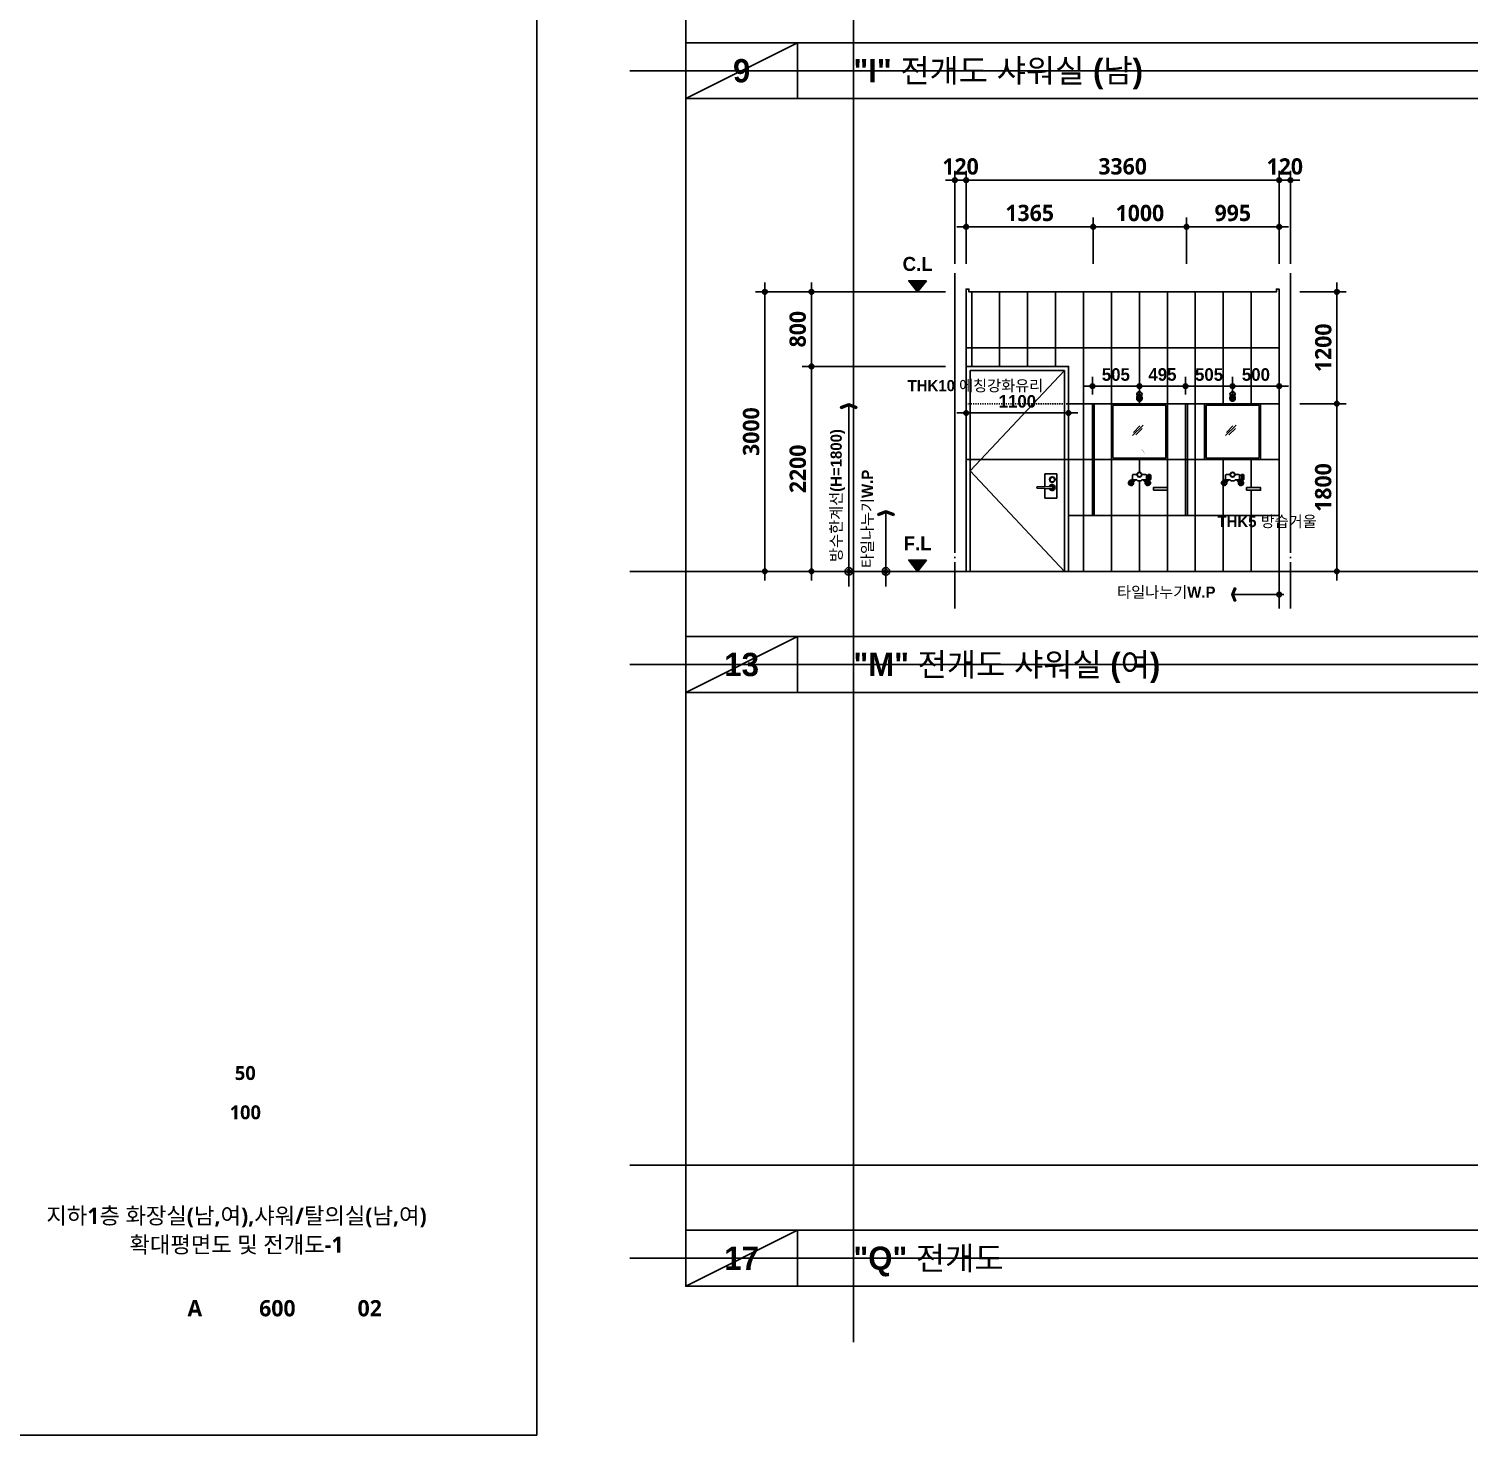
# Model space of a CAD drawing. Header units: millimetres. Extents: x 0 to 336000, y 0 to 30768.
# Drawn here: x 78549 to 94008, y 0 to 15100 of the extents above; entities that cross this region are included whole.
import ezdxf
from ezdxf.enums import TextEntityAlignment as Align

# ---------------------------------------------------------------- set-up
doc = ezdxf.new("R2010")
doc.units = ezdxf.units.MM
doc.header["$LTSCALE"] = 50
doc.linetypes.add('CEN', pattern=[62, 60, -1, 0, -1])
doc.linetypes.add('HID', pattern=[0.5, 0.25, -0.25])
doc.layers.get('Defpoints').update_dxf_attribs({"color": 153})
for name, color, linetype in [('A-ANNO-DIM', 4, 'Continuous'), ('A-ANNO-GRA1', 7, 'Continuous'), ('A-ANNO-LEAD', 4, 'Continuous'), ('A-ANNO-SYMB', 7, 'Continuous'), ('A-ANNO-TEXT1', 7, 'Continuous'), ('A-ANNO-TITL', 7, 'Continuous'), ('A-CEN', 1, 'CEN'), ('A-FLOR-TOIL-ELE1', 3, 'Continuous'), ('A-FLOR-TOIL-ELE2', 4, 'Continuous'), ('A-FLOR-TOIL-TILE', 8, 'Continuous'), ('A-FLOR-TOIL-WALL', 6, 'Continuous'), ('A-ST-AXIS-DIM', 7, 'Continuous'), ('A-TOIL-FUR', 5, 'Continuous'), ('CEN', 1, 'Continuous'), ('DIM', 7, 'Continuous'), ('DOOR', 4, 'Continuous'), ('ELE2', 3, 'Continuous'), ('FUR', 4, 'Continuous'), ('HAT', 5, 'Continuous'), ('HID', 7, 'HID'), ('WIN', 6, 'Continuous')]:
    doc.layers.add(name, color=color, linetype=linetype)
doc.layers.add('G(그리드1)', color=185, linetype='Continuous', plot=False)
doc.layers.add('G(그리드2)', color=235, linetype='Continuous', plot=False)
doc.styles.add('2020음성 1차', font='나눔고딕Bold.ttf')
doc.styles.add('SH_진천_나눔', font='')
doc.styles.get('SH_진천_나눔').set_extended_font_data('NanumGothic', bold=True)
doc.dimstyles.new('SHP 50', dxfattribs={"dimscale": 50, "dimtxt": 3.5, "dimasz": 1, "dimexe": 2, "dimexo": 2, "dimgap": 1, "dimtad": 1, "dimdec": 0, "dimzin": 0, "dimdsep": 46, "dimtxsty": 'SH_진천_나눔', "dimblk": 'DIMDOT', "dimcen": 0.09, "dimclrd": 256, "dimclre": 256, "dimclrt": 3, "dimadec": 0, "dimazin": 1, "dimtfac": 1, "dimtdec": 0, "dimtix": 1, "dimtmove": 2, "dimatfit": 0, "dimldrblk": 'DIMDOT', "dimfxl": 1, "dimtolj": 1, "dimtzin": 0, "dimlwd": -1, "dimlwe": -1, "dimarcsym": 0})
doc.dimstyles.new('SHP 50내부', dxfattribs={"dimscale": 50, "dimtxt": 2.7, "dimasz": 1, "dimexe": 2, "dimexo": 2, "dimgap": 1, "dimtad": 1, "dimdec": 0, "dimzin": 0, "dimdsep": 46, "dimtxsty": '2020음성 1차', "dimblk": 'DIMDOT', "dimcen": 0.09, "dimclrd": 256, "dimclre": 256, "dimclrt": 3, "dimadec": 0, "dimazin": 1, "dimtfac": 1, "dimtdec": 0, "dimtix": 1, "dimtmove": 2, "dimatfit": 0, "dimldrblk": 'DIMDOT', "dimfxl": 1, "dimtolj": 1, "dimtzin": 0, "dimlwd": -1, "dimlwe": -1, "dimarcsym": 0})

# ---------------------------------------------------------------- blocks, each defined once
blk = doc.blocks.new('DIMDOT')
at = {"color": 0}
blk.add_line((-2, 0), (2, 0), dxfattribs=at)
for radius in [0.5, 0.25]:
    blk.add_circle((0, 0), radius, dxfattribs=at)
blk = doc.blocks.new('*D21421')
at = {"layer": 'A-ST-AXIS-DIM'}
for p, q in [((88439, 13475), (88389, 13475)), ((88489, 12575), (88489, 13575)), ((88609, 13475), (88489, 13475)), ((88609, 12575), (88609, 13575)), ((88659, 13475), (88709, 13475))]:
    blk.add_line(p, q, dxfattribs=at)
at = {"layer": 'Defpoints', "color": 0}
for p in [(88489, 13475), (88489, 12475), (88609, 12475)]:
    blk.add_point(p, dxfattribs=at)
at = {"layer": 'A-ST-AXIS-DIM', "linetype": 'ByBlock', "xscale": 50, "yscale": 50, "zscale": 50}
blk.add_blockref('DIMDOT', (88489, 13475), dxfattribs=at)
at = {"layer": 'A-ST-AXIS-DIM', "linetype": 'ByBlock', "xscale": 50, "yscale": 50, "zscale": 50, "rotation": 180}
blk.add_blockref('DIMDOT', (88609, 13475), dxfattribs=at)
at = {"layer": 'A-ST-AXIS-DIM', "color": 3, "insert": (88549, 13621), "char_height": 175, "attachment_point": 5, "style": 'SH_진천_나눔'}
blk.add_mtext('\\A1;120', dxfattribs=at)
blk = doc.blocks.new('*D21422')
at = {"layer": 'A-ST-AXIS-DIM'}
for p, q in [((88609, 12575), (88609, 13575)), ((88659, 13475), (91919, 13475)), ((91969, 12575), (91969, 13575))]:
    blk.add_line(p, q, dxfattribs=at)
at = {"layer": 'Defpoints', "color": 0}
for p in [(91969, 13475), (88609, 12475), (91969, 12475)]:
    blk.add_point(p, dxfattribs=at)
at = {"layer": 'A-ST-AXIS-DIM', "linetype": 'ByBlock', "xscale": 50, "yscale": 50, "zscale": 50, "rotation": 180}
blk.add_blockref('DIMDOT', (88609, 13475), dxfattribs=at)
at = {"layer": 'A-ST-AXIS-DIM', "linetype": 'ByBlock', "xscale": 50, "yscale": 50, "zscale": 50}
blk.add_blockref('DIMDOT', (91969, 13475), dxfattribs=at)
at = {"layer": 'A-ST-AXIS-DIM', "color": 3, "insert": (90289, 13622), "char_height": 175, "attachment_point": 5, "style": 'SH_진천_나눔'}
blk.add_mtext('\\A1;3360', dxfattribs=at)
blk = doc.blocks.new('*D21423')
at = {"layer": 'A-ST-AXIS-DIM'}
for p, q in [((91919, 13475), (91869, 13475)), ((91969, 12575), (91969, 13575)), ((91969, 13475), (92089, 13475)), ((92089, 12575), (92089, 13575)), ((92139, 13475), (92189, 13475))]:
    blk.add_line(p, q, dxfattribs=at)
at = {"layer": 'Defpoints', "color": 0}
for p in [(92089, 13475), (91969, 12475), (92089, 12475)]:
    blk.add_point(p, dxfattribs=at)
at = {"layer": 'A-ST-AXIS-DIM', "linetype": 'ByBlock', "xscale": 50, "yscale": 50, "zscale": 50}
blk.add_blockref('DIMDOT', (91969, 13475), dxfattribs=at)
at = {"layer": 'A-ST-AXIS-DIM', "linetype": 'ByBlock', "xscale": 50, "yscale": 50, "zscale": 50, "rotation": 180}
blk.add_blockref('DIMDOT', (92089, 13475), dxfattribs=at)
at = {"layer": 'A-ST-AXIS-DIM', "color": 3, "insert": (92029, 13621), "char_height": 175, "attachment_point": 5, "style": 'SH_진천_나눔'}
blk.add_mtext('\\A1;120', dxfattribs=at)
blk = doc.blocks.new('*D21424')
at = {"layer": 'A-ST-AXIS-DIM'}
for p, q in [((88389, 12275), (86349, 12275)), ((86449, 12225), (86449, 9325)), ((88389, 9275), (86349, 9275))]:
    blk.add_line(p, q, dxfattribs=at)
at = {"layer": 'Defpoints', "color": 0}
for p in [(88489, 12275), (86449, 9275), (88489, 9275)]:
    blk.add_point(p, dxfattribs=at)
at = {"layer": 'A-ST-AXIS-DIM', "linetype": 'ByBlock', "xscale": 50, "yscale": 50, "zscale": 50}
for p, rotation in [((86449, 12275), 90), ((86449, 9275), 270)]:
    blk.add_blockref('DIMDOT', p, dxfattribs=dict(at, rotation=rotation))
at = {"layer": 'A-ST-AXIS-DIM', "color": 3, "insert": (86302, 10775), "char_height": 175, "attachment_point": 5, "rotation": 90, "style": 'SH_진천_나눔'}
blk.add_mtext('\\A1;3000', dxfattribs=at)
blk = doc.blocks.new('*D21425')
at = {"layer": 'A-ST-AXIS-DIM'}
for p, q in [((88389, 12275), (86849, 12275)), ((86949, 11525), (86949, 12225)), ((88389, 11475), (86849, 11475))]:
    blk.add_line(p, q, dxfattribs=at)
at = {"layer": 'Defpoints', "color": 0}
for p in [(86949, 12275), (88489, 12275), (88489, 11475)]:
    blk.add_point(p, dxfattribs=at)
at = {"layer": 'A-ST-AXIS-DIM', "linetype": 'ByBlock', "xscale": 50, "yscale": 50, "zscale": 50}
for p, rotation in [((86949, 12275), 90), ((86949, 11475), 270)]:
    blk.add_blockref('DIMDOT', p, dxfattribs=dict(at, rotation=rotation))
at = {"layer": 'A-ST-AXIS-DIM', "color": 3, "insert": (86802, 11875), "char_height": 175, "attachment_point": 5, "rotation": 90, "style": 'SH_진천_나눔'}
blk.add_mtext('\\A1;800', dxfattribs=at)
blk = doc.blocks.new('*D21426')
at = {"layer": 'A-ST-AXIS-DIM'}
for p, q in [((88389, 11475), (86849, 11475)), ((86949, 11425), (86949, 9325)), ((88389, 9275), (86849, 9275))]:
    blk.add_line(p, q, dxfattribs=at)
at = {"layer": 'Defpoints', "color": 0}
for p in [(88489, 11475), (86949, 9275), (88489, 9275)]:
    blk.add_point(p, dxfattribs=at)
at = {"layer": 'A-ST-AXIS-DIM', "linetype": 'ByBlock', "xscale": 50, "yscale": 50, "zscale": 50}
for p, rotation in [((86949, 11475), 90), ((86949, 9275), 270)]:
    blk.add_blockref('DIMDOT', p, dxfattribs=dict(at, rotation=rotation))
at = {"layer": 'A-ST-AXIS-DIM', "color": 3, "insert": (86803, 10375), "char_height": 175, "attachment_point": 5, "rotation": 90, "style": 'SH_진천_나눔'}
blk.add_mtext('\\A1;2200', dxfattribs=at)
blk = doc.blocks.new('*D21427')
at = {"layer": 'A-ST-AXIS-DIM'}
for p, q in [((92189, 11075), (92689, 11075)), ((92589, 9325), (92589, 11025)), ((92189, 9275), (92689, 9275))]:
    blk.add_line(p, q, dxfattribs=at)
at = {"layer": 'Defpoints', "color": 0}
for p in [(92089, 11075), (92589, 11075), (92089, 9275)]:
    blk.add_point(p, dxfattribs=at)
at = {"layer": 'A-ST-AXIS-DIM', "linetype": 'ByBlock', "xscale": 50, "yscale": 50, "zscale": 50}
for p, rotation in [((92589, 11075), 90), ((92589, 9275), 270)]:
    blk.add_blockref('DIMDOT', p, dxfattribs=dict(at, rotation=rotation))
at = {"layer": 'A-ST-AXIS-DIM', "color": 3, "insert": (92442, 10175), "char_height": 175, "attachment_point": 5, "rotation": 90, "style": 'SH_진천_나눔'}
blk.add_mtext('\\A1;1800', dxfattribs=at)
blk = doc.blocks.new('*D21428')
at = {"layer": 'A-ST-AXIS-DIM'}
for p, q in [((92189, 12275), (92689, 12275)), ((92589, 12225), (92589, 11125)), ((92189, 11075), (92689, 11075))]:
    blk.add_line(p, q, dxfattribs=at)
at = {"layer": 'Defpoints', "color": 0}
for p in [(92089, 12275), (92089, 11075), (92589, 11075)]:
    blk.add_point(p, dxfattribs=at)
at = {"layer": 'A-ST-AXIS-DIM', "linetype": 'ByBlock', "xscale": 50, "yscale": 50, "zscale": 50}
for p, rotation in [((92589, 12275), 90), ((92589, 11075), 270)]:
    blk.add_blockref('DIMDOT', p, dxfattribs=dict(at, rotation=rotation))
at = {"layer": 'A-ST-AXIS-DIM', "color": 3, "insert": (92443, 11675), "char_height": 175, "attachment_point": 5, "rotation": 90, "style": 'SH_진천_나눔'}
blk.add_mtext('\\A1;1200', dxfattribs=at)
blk = doc.blocks.new('*D21429')
at = {"layer": 'A-ST-AXIS-DIM'}
for p, q in [((88609, 12575), (88609, 13075)), ((89974, 12575), (89974, 13075)), ((89924, 12975), (88659, 12975))]:
    blk.add_line(p, q, dxfattribs=at)
at = {"layer": 'Defpoints', "color": 0}
for p in [(88609, 12975), (88609, 12475), (89974, 12475)]:
    blk.add_point(p, dxfattribs=at)
at = {"layer": 'A-ST-AXIS-DIM', "linetype": 'ByBlock', "xscale": 50, "yscale": 50, "zscale": 50, "rotation": 180}
blk.add_blockref('DIMDOT', (88609, 12975), dxfattribs=at)
at = {"layer": 'A-ST-AXIS-DIM', "linetype": 'ByBlock', "xscale": 50, "yscale": 50, "zscale": 50}
blk.add_blockref('DIMDOT', (89974, 12975), dxfattribs=at)
at = {"layer": 'A-ST-AXIS-DIM', "color": 3, "insert": (89291, 13122), "char_height": 175, "attachment_point": 5, "style": 'SH_진천_나눔'}
blk.add_mtext('\\A1;1365', dxfattribs=at)
blk = doc.blocks.new('*D21430')
at = {"layer": 'A-ST-AXIS-DIM'}
for p, q in [((90974, 12575), (90974, 13075)), ((91969, 12575), (91969, 13075)), ((91919, 12975), (91024, 12975))]:
    blk.add_line(p, q, dxfattribs=at)
at = {"layer": 'Defpoints', "color": 0}
for p in [(90974, 12975), (90974, 12475), (91969, 12475)]:
    blk.add_point(p, dxfattribs=at)
at = {"layer": 'A-ST-AXIS-DIM', "linetype": 'ByBlock', "xscale": 50, "yscale": 50, "zscale": 50, "rotation": 180}
blk.add_blockref('DIMDOT', (90974, 12975), dxfattribs=at)
at = {"layer": 'A-ST-AXIS-DIM', "linetype": 'ByBlock', "xscale": 50, "yscale": 50, "zscale": 50}
blk.add_blockref('DIMDOT', (91969, 12975), dxfattribs=at)
at = {"layer": 'A-ST-AXIS-DIM', "color": 3, "insert": (91471, 13122), "char_height": 175, "attachment_point": 5, "style": 'SH_진천_나눔'}
blk.add_mtext('\\A1;995', dxfattribs=at)
blk = doc.blocks.new('ARROWX')
blk.add_lwpolyline([(-0.2, -0.5), (-0.293, -0.463), (-0.108, 0), (-0.293, 0.463), (-0.2, 0.5), (0, 0)], close=True)
for points in [[(-0.2, 0.5), (-0.293, 0.463), (0, 0), (-0.108, 0)], [(0, 0), (-0.108, 0), (-0.2, -0.5), (-0.293, -0.463)]]:
    blk.add_solid(points)
blk = doc.blocks.new('Z_DOT')
at = {"layer": 'DIM', "color": 0}
for p, q in [((0, -3), (0, 3)), ((-3, 0), (3, 0))]:
    blk.add_line(p, q, dxfattribs=at)
for radius in [0.75, 0.375]:
    blk.add_circle((0, 0), radius, dxfattribs=at)
blk = doc.blocks.new('*D21431')
at = {"layer": 'A-ST-AXIS-DIM'}
for p, q in [((89974, 12575), (89974, 13075)), ((90974, 12575), (90974, 13075)), ((90024, 12975), (90924, 12975))]:
    blk.add_line(p, q, dxfattribs=at)
at = {"layer": 'Defpoints', "color": 0}
for p in [(90974, 12975), (89974, 12475), (90974, 12475)]:
    blk.add_point(p, dxfattribs=at)
at = {"layer": 'A-ST-AXIS-DIM', "linetype": 'ByBlock', "xscale": 50, "yscale": 50, "zscale": 50, "rotation": 180}
blk.add_blockref('DIMDOT', (89974, 12975), dxfattribs=at)
at = {"layer": 'A-ST-AXIS-DIM', "linetype": 'ByBlock', "xscale": 50, "yscale": 50, "zscale": 50}
blk.add_blockref('DIMDOT', (90974, 12975), dxfattribs=at)
at = {"layer": 'A-ST-AXIS-DIM', "color": 3, "insert": (90474, 13121), "char_height": 175, "attachment_point": 5, "style": 'SH_진천_나눔'}
blk.add_mtext('\\A1;1000', dxfattribs=at)
blk = doc.blocks.new('샤워기-E')
at = {"layer": 'A-TOIL-FUR', "color": 0}
blk.add_lwpolyline([(300, 1800), (300, 1200), (-300, 1200), (-300, 1800)], close=True, dxfattribs=at)
blk.add_lwpolyline([(-275, 1215), (275, 1215, 0.414214), (285, 1225), (285, 1775, 0.414214), (275, 1785), (-275, 1785, 0.414214), (-285, 1775), (-285, 1225, 0.414214)], format="xyb", close=True, dxfattribs=at)
at = {"layer": 'FUR', "color": 8}
for p, q in [((-27, 1854), (-27, 1866)), ((-25, 1857), (-25, 1869)), ((-21, 1861), (-21, 1874)), ((-14, 1865), (-14, 1878)), ((0, 1868), (0, 1881)), ((14, 1865), (14, 1878)), ((21, 1861), (21, 1874)), ((25, 1857), (25, 1869)), ((27, 1854), (27, 1866)), ((-20, 1845), (-20, 1841)), ((20, 1845), (20, 1841)), ((-84, 966), (-66, 970)), ((-84, 964), (-65, 968)), ((84, 964), (65, 968)), ((84, 966), (66, 970))]:
    blk.add_line(p, q, dxfattribs=at)
at = {"layer": 'FUR'}
for p, q in [((-25, 1848), (-25, 1845)), ((25, 1848), (25, 1845))]:
    blk.add_line(p, q, dxfattribs=at)
at = {"layer": 'FUR', "color": 0}
for p, q in [((-75, 992), (-99, 958)), ((-37, 982), (-81, 942)), ((37, 982), (81, 942)), ((75, 1033), (95, 1033)), ((75, 987), (95, 987)), ((79, 987), (99, 958)), ((100, 1033), (103, 1033)), ((100, 987), (103, 987)), ((108, 1033), (111, 1033)), ((108, 987), (111, 987))]:
    blk.add_line(p, q, dxfattribs=at)
for points in [[(28, 1848), (28, 1870, 0.133256), (26, 1877, 0.106756), (20, 1884, 0.082828), (11, 1888, 0.071352), (0, 1890, 0.071352), (-11, 1888, 0.082828), (-20, 1884, 0.106756), (-26, 1877, 0.133256), (-28, 1870), (-28, 1848)], [(21, 1835, 0.090489), (26, 1841, 0.133256), (28, 1848, 0.133256), (26, 1855, 0.106756), (20, 1862, 0.082828), (11, 1866, 0.071352), (0, 1868, 0.071352), (-11, 1866, 0.082828), (-20, 1862, 0.106756), (-26, 1855, 0.133256), (-28, 1848)], [(-9, 1889), (-9, 1900, -0.098491), (-8, 1903, -0.098491), (-6, 1906, -0.098491), (-3, 1908, -0.098491), (0, 1909, -0.098491), (3, 1908, -0.098491), (6, 1906, -0.098491), (8, 1903, -0.098491), (9, 1900), (9, 1889)], [(-28, 1848, 0.133256), (-26, 1841, 0.090489), (-21, 1835)], [(28, 1038), (70, 1038, -0.414214), (75, 1033), (75, 987, -0.414214), (70, 982), (30, 982, 0.414214), (20, 972), (-20, 972, 0.414214), (-30, 982), (-70, 982, -0.414214), (-75, 987), (-75, 1033, -0.414214), (-70, 1038), (-28, 1038)], [(24, 1052, -0.558295), (14, 1062, 0.267949), (-14, 1062, -0.558295), (-24, 1052, 0.267949), (-24, 1024, -0.558295), (-14, 1014, 0.267949), (14, 1014, -0.558295), (24, 1024, 0.267949), (24, 1052)]]:
    blk.add_lwpolyline(points, format="xyb", dxfattribs=at)
at = {"layer": 'FUR', "color": 8}
for points in [[(28, 1861, 0.133256), (26, 1868, 0.106756), (20, 1875, 0.082828), (11, 1879, 0.071352), (0, 1881, 0.071352), (-11, 1879, 0.082828), (-20, 1875, 0.106756), (-26, 1868, 0.133256), (-28, 1861)], [(25, 1848, 0.133256), (23, 1855, 0.106756), (18, 1861, 0.082828), (10, 1864, 0.071352), (0, 1866, 0.071352), (-10, 1864, 0.082828), (-18, 1861, 0.106756), (-23, 1855, 0.133256), (-25, 1848)], [(20, 1845, 0.133256), (19, 1850, 0.106756), (14, 1855, 0.082828), (8, 1858, 0.071352), (0, 1859, 0.071352), (-8, 1858, 0.082828), (-14, 1855, 0.106756), (-19, 1850, 0.133256), (-20, 1845)]]:
    blk.add_lwpolyline(points, format="xyb", dxfattribs=at)
at = {"layer": 'FUR', "color": 0, "elevation": 0}
for points in [[(-25, 1845, 0.133256), (-23, 1838, 0.106756), (-18, 1832, 0.082828), (-10, 1828, 0.071352), (0, 1827, 0.071352), (10, 1828, 0.082828), (18, 1832, 0.106756), (23, 1838, 0.133256), (25, 1845, 0.133256), (23, 1851, 0.106756), (18, 1857, 0.082828), (10, 1861, 0.071352), (0, 1862, 0.071352), (-10, 1861, 0.082828), (-18, 1857, 0.106756), (-23, 1851, 0.133256)], [(-20, 1841, 0.133256), (-19, 1836, 0.106756), (-14, 1831, 0.082828), (-8, 1828, 0.071352), (0, 1827, 0.071352), (8, 1828, 0.082828), (14, 1831, 0.106756), (19, 1836, 0.133256), (20, 1841, 0.133256), (19, 1846, 0.106756), (14, 1851, 0.082828), (8, 1854, 0.071352), (0, 1855, 0.071352), (-8, 1854, 0.082828), (-14, 1851, 0.106756), (-19, 1846, 0.133256)]]:
    blk.add_lwpolyline(points, format="xyb", close=True, dxfattribs=at)
at = {"layer": 'FUR', "color": 8, "elevation": 0}
for points in [[(-19, 1841, 0.133256), (-19, 1841, 0.106756), (-18, 1840, 0.082828), (-18, 1840, 0.071352), (-17, 1840, 0.071352), (-16, 1840, 0.082828), (-16, 1840, 0.106756), (-15, 1841, 0.133256), (-15, 1841, 0.133256), (-15, 1842, 0.106756), (-16, 1842, 0.082828), (-16, 1842, 0.071352), (-17, 1843, 0.071352), (-18, 1842, 0.082828), (-18, 1842, 0.106756), (-19, 1842, 0.133256)], [(-17, 1846, 0.133256), (-17, 1845, 0.106756), (-17, 1845, 0.082828), (-16, 1844, 0.071352), (-15, 1844, 0.071352), (-15, 1844, 0.082828), (-14, 1845, 0.106756), (-13, 1845, 0.133256), (-13, 1846, 0.133256), (-13, 1846, 0.106756), (-14, 1847, 0.082828), (-15, 1847, 0.071352), (-15, 1847, 0.071352), (-16, 1847, 0.082828), (-17, 1847, 0.106756), (-17, 1846, 0.133256)], [(-17, 1836, -0.133256), (-17, 1837, -0.106756), (-17, 1837, -0.082828), (-16, 1838, -0.071352), (-15, 1838, -0.071352), (-15, 1838, -0.082828), (-14, 1837, -0.106756), (-13, 1837, -0.133256), (-13, 1836, -0.133256), (-13, 1836, -0.106756), (-14, 1835, -0.082828), (-15, 1835, -0.071352), (-15, 1835, -0.071352), (-16, 1835, -0.082828), (-17, 1835, -0.106756), (-17, 1836, -0.133256)], [(-14, 1849, 0.133256), (-14, 1849, 0.106756), (-13, 1848, 0.082828), (-12, 1848, 0.071352), (-12, 1848, 0.071352), (-11, 1848, 0.082828), (-10, 1848, 0.106756), (-10, 1849, 0.133256), (-10, 1849, 0.133256), (-10, 1850, 0.106756), (-10, 1850, 0.082828), (-11, 1850, 0.071352), (-12, 1851, 0.071352), (-12, 1850, 0.082828), (-13, 1850, 0.106756), (-14, 1850, 0.133256)], [(-14, 1833, -0.133256), (-14, 1834, -0.106756), (-13, 1834, -0.082828), (-12, 1834, -0.071352), (-12, 1834, -0.071352), (-11, 1834, -0.082828), (-10, 1834, -0.106756), (-10, 1834, -0.133256), (-10, 1833, -0.133256), (-10, 1833, -0.106756), (-10, 1832, -0.082828), (-11, 1832, -0.071352), (-12, 1832, -0.071352), (-12, 1832, -0.082828), (-13, 1832, -0.106756), (-14, 1833, -0.133256)], [(-11, 1841, 0.133256), (-11, 1841, 0.106756), (-10, 1840, 0.082828), (-10, 1840, 0.071352), (-9, 1840, 0.071352), (-8, 1840, 0.082828), (-8, 1840, 0.106756), (-7, 1841, 0.133256), (-7, 1841, 0.133256), (-7, 1842, 0.106756), (-8, 1842, 0.082828), (-8, 1842, 0.071352), (-9, 1843, 0.071352), (-10, 1842, 0.082828), (-10, 1842, 0.106756), (-11, 1842, 0.133256)], [(-9, 1851, 0.133256), (-8, 1851, 0.106756), (-8, 1850, 0.082828), (-7, 1850, 0.071352), (-7, 1850, 0.071352), (-6, 1850, 0.082828), (-5, 1850, 0.106756), (-5, 1851, 0.133256), (-5, 1851, 0.133256), (-5, 1852, 0.106756), (-5, 1852, 0.082828), (-6, 1853, 0.071352), (-7, 1853, 0.071352), (-7, 1853, 0.082828), (-8, 1852, 0.106756), (-8, 1852, 0.133256)], [(-9, 1831, -0.133256), (-8, 1831, -0.106756), (-8, 1832, -0.082828), (-7, 1832, -0.071352), (-7, 1832, -0.071352), (-6, 1832, -0.082828), (-5, 1832, -0.106756), (-5, 1831, -0.133256), (-5, 1831, -0.133256), (-5, 1830, -0.106756), (-5, 1830, -0.082828), (-6, 1830, -0.071352), (-7, 1829, -0.071352), (-7, 1830, -0.082828), (-8, 1830, -0.106756), (-8, 1830, -0.133256)], [(-8, 1845, 0.133256), (-8, 1845, 0.106756), (-8, 1844, 0.082828), (-7, 1844, 0.071352), (-6, 1844, 0.071352), (-5, 1844, 0.082828), (-5, 1844, 0.106756), (-4, 1845, 0.133256), (-4, 1845, 0.133256), (-4, 1846, 0.106756), (-5, 1846, 0.082828), (-5, 1847, 0.071352), (-6, 1847, 0.071352), (-7, 1847, 0.082828), (-8, 1846, 0.106756), (-8, 1846, 0.133256)], [(-8, 1837, -0.133256), (-8, 1837, -0.106756), (-8, 1838, -0.082828), (-7, 1838, -0.071352), (-6, 1838, -0.071352), (-5, 1838, -0.082828), (-5, 1838, -0.106756), (-4, 1837, -0.133256), (-4, 1837, -0.133256), (-4, 1836, -0.106756), (-5, 1836, -0.082828), (-5, 1835, -0.071352), (-6, 1835, -0.071352), (-7, 1835, -0.082828), (-8, 1836, -0.106756), (-8, 1836, -0.133256)], [(-2, 1852, 0.133256), (-2, 1852, 0.106756), (-1, 1851, 0.082828), (-1, 1851, 0.071352), (0, 1851, 0.071352), (1, 1851, 0.082828), (1, 1851, 0.106756), (2, 1852, 0.133256), (2, 1852, 0.133256), (2, 1853, 0.106756), (1, 1853, 0.082828), (1, 1854, 0.071352), (0, 1854, 0.071352), (-1, 1854, 0.082828), (-1, 1853, 0.106756), (-2, 1853, 0.133256)], [(-2, 1847, 0.133256), (-2, 1847, 0.106756), (-1, 1846, 0.082828), (-1, 1846, 0.071352), (0, 1846, 0.071352), (1, 1846, 0.082828), (1, 1846, 0.106756), (2, 1847, 0.133256), (2, 1847, 0.133256), (2, 1848, 0.106756), (1, 1848, 0.082828), (1, 1848, 0.071352), (0, 1849, 0.071352), (-1, 1848, 0.082828), (-1, 1848, 0.106756), (-2, 1848, 0.133256)], [(-2, 1841, 0.133256), (-2, 1841, 0.106756), (-1, 1840, 0.082828), (-1, 1840, 0.071352), (0, 1840, 0.071352), (1, 1840, 0.082828), (1, 1840, 0.106756), (2, 1841, 0.133256), (2, 1841, 0.133256), (2, 1842, 0.106756), (1, 1842, 0.082828), (1, 1842, 0.071352), (0, 1843, 0.071352), (-1, 1842, 0.082828), (-1, 1842, 0.106756), (-2, 1842, 0.133256)], [(-2, 1835, 0.133256), (-2, 1835, 0.106756), (-1, 1834, 0.082828), (-1, 1834, 0.071352), (0, 1834, 0.071352), (1, 1834, 0.082828), (1, 1834, 0.106756), (2, 1835, 0.133256), (2, 1835, 0.133256), (2, 1836, 0.106756), (1, 1836, 0.082828), (1, 1836, 0.071352), (0, 1837, 0.071352), (-1, 1836, 0.082828), (-1, 1836, 0.106756), (-2, 1836, 0.133256)], [(-2, 1830, 0.133256), (-2, 1829, 0.106756), (-1, 1829, 0.082828), (-1, 1829, 0.071352), (0, 1829, 0.071352), (1, 1829, 0.082828), (1, 1829, 0.106756), (2, 1829, 0.133256), (2, 1830, 0.133256), (2, 1830, 0.106756), (1, 1831, 0.082828), (1, 1831, 0.071352), (0, 1831, 0.071352), (-1, 1831, 0.082828), (-1, 1831, 0.106756), (-2, 1830, 0.133256)], [(8, 1845, -0.133256), (8, 1845, -0.106756), (8, 1844, -0.082828), (7, 1844, -0.071352), (6, 1844, -0.071352), (5, 1844, -0.082828), (5, 1844, -0.106756), (4, 1845, -0.133256), (4, 1845, -0.133256), (4, 1846, -0.106756), (5, 1846, -0.082828), (5, 1847, -0.071352), (6, 1847, -0.071352), (7, 1847, -0.082828), (8, 1846, -0.106756), (8, 1846, -0.133256)], [(8, 1837, 0.133256), (8, 1837, 0.106756), (8, 1838, 0.082828), (7, 1838, 0.071352), (6, 1838, 0.071352), (5, 1838, 0.082828), (5, 1838, 0.106756), (4, 1837, 0.133256), (4, 1837, 0.133256), (4, 1836, 0.106756), (5, 1836, 0.082828), (5, 1835, 0.071352), (6, 1835, 0.071352), (7, 1835, 0.082828), (8, 1836, 0.106756), (8, 1836, 0.133256)], [(9, 1851, -0.133256), (8, 1851, -0.106756), (8, 1850, -0.082828), (7, 1850, -0.071352), (7, 1850, -0.071352), (6, 1850, -0.082828), (5, 1850, -0.106756), (5, 1851, -0.133256), (5, 1851, -0.133256), (5, 1852, -0.106756), (5, 1852, -0.082828), (6, 1853, -0.071352), (7, 1853, -0.071352), (7, 1853, -0.082828), (8, 1852, -0.106756), (8, 1852, -0.133256)], [(9, 1831, 0.133256), (8, 1831, 0.106756), (8, 1832, 0.082828), (7, 1832, 0.071352), (7, 1832, 0.071352), (6, 1832, 0.082828), (5, 1832, 0.106756), (5, 1831, 0.133256), (5, 1831, 0.133256), (5, 1830, 0.106756), (5, 1830, 0.082828), (6, 1830, 0.071352), (7, 1829, 0.071352), (7, 1830, 0.082828), (8, 1830, 0.106756), (8, 1830, 0.133256)], [(7, 1841, 0.133256), (7, 1841, 0.106756), (8, 1840, 0.082828), (8, 1840, 0.071352), (9, 1840, 0.071352), (10, 1840, 0.082828), (10, 1840, 0.106756), (11, 1841, 0.133256), (11, 1841, 0.133256), (11, 1842, 0.106756), (10, 1842, 0.082828), (10, 1842, 0.071352), (9, 1843, 0.071352), (8, 1842, 0.082828), (8, 1842, 0.106756), (7, 1842, 0.133256)], [(14, 1849, -0.133256), (14, 1849, -0.106756), (13, 1848, -0.082828), (12, 1848, -0.071352), (12, 1848, -0.071352), (11, 1848, -0.082828), (10, 1848, -0.106756), (10, 1849, -0.133256), (10, 1849, -0.133256), (10, 1850, -0.106756), (10, 1850, -0.082828), (11, 1850, -0.071352), (12, 1851, -0.071352), (12, 1850, -0.082828), (13, 1850, -0.106756), (14, 1850, -0.133256)], [(14, 1833, 0.133256), (14, 1834, 0.106756), (13, 1834, 0.082828), (12, 1834, 0.071352), (12, 1834, 0.071352), (11, 1834, 0.082828), (10, 1834, 0.106756), (10, 1834, 0.133256), (10, 1833, 0.133256), (10, 1833, 0.106756), (10, 1832, 0.082828), (11, 1832, 0.071352), (12, 1832, 0.071352), (12, 1832, 0.082828), (13, 1832, 0.106756), (14, 1833, 0.133256)], [(17, 1846, -0.133256), (17, 1845, -0.106756), (17, 1845, -0.082828), (16, 1844, -0.071352), (15, 1844, -0.071352), (15, 1844, -0.082828), (14, 1845, -0.106756), (13, 1845, -0.133256), (13, 1846, -0.133256), (13, 1846, -0.106756), (14, 1847, -0.082828), (15, 1847, -0.071352), (15, 1847, -0.071352), (16, 1847, -0.082828), (17, 1847, -0.106756), (17, 1846, -0.133256)], [(17, 1836, 0.133256), (17, 1837, 0.106756), (17, 1837, 0.082828), (16, 1838, 0.071352), (15, 1838, 0.071352), (15, 1838, 0.082828), (14, 1837, 0.106756), (13, 1837, 0.133256), (13, 1836, 0.133256), (13, 1836, 0.106756), (14, 1835, 0.082828), (15, 1835, 0.071352), (15, 1835, 0.071352), (16, 1835, 0.082828), (17, 1835, 0.106756), (17, 1836, 0.133256)], [(15, 1841, 0.133256), (15, 1841, 0.106756), (16, 1840, 0.082828), (16, 1840, 0.071352), (17, 1840, 0.071352), (18, 1840, 0.082828), (18, 1840, 0.106756), (19, 1841, 0.133256), (19, 1841, 0.133256), (19, 1842, 0.106756), (18, 1842, 0.082828), (18, 1842, 0.071352), (17, 1843, 0.071352), (16, 1842, 0.082828), (16, 1842, 0.106756), (15, 1842, 0.133256)]]:
    blk.add_lwpolyline(points, format="xyb", close=True, dxfattribs=at)
at = {"layer": 'FUR', "color": 0}
for points in [[(95, 1038), (100, 1038), (100, 982), (95, 982)], [(103, 1038), (103, 982), (108, 982), (108, 1038)], [(116, 982), (116, 1038), (111, 1038), (111, 982)], [(150, 870), (150, 900), (300, 900), (300, 870)]]:
    blk.add_lwpolyline(points, close=True, dxfattribs=at)
blk.add_lwpolyline([(116, 1033), (121, 1033), (121, 987), (116, 987)], dxfattribs=at)
for centre, radius in [((0, 1918), 4.35), ((0, 1038), 23)]:
    blk.add_circle(centre, radius, dxfattribs=at)
at = {"layer": 'FUR', "color": 8}
for centre, radius in [((-90, 950), 8.39), ((-90, 950), 6.39), ((-75, 967), 11.5), ((75, 967), 11.5), ((90, 950), 8.39), ((90, 950), 6.39)]:
    blk.add_circle(centre, radius, dxfattribs=at)
at = {"layer": 'FUR', "color": 0}
for centre, radius, start, end in [((0, 1900), 28, 321.3613, 218.6387), ((-90, 950), 28, 79.7376, 17.8971), ((-90, 950), 11.4, 138.8173, 318.8173), ((90, 950), 28, 162.1029, 100.2624), ((90, 950), 11.4, 221.1827, 41.1827)]:
    blk.add_arc(centre, radius, start, end, dxfattribs=at)
at = {"layer": 'FUR', "color": 8}
for centre, radius, start, end in [((-90, 950), 25, 82.8096, 14.825), ((-75, 967), 9.48, 18.2049, 186.1011), ((-75, 967), 9.48, 198.2049, 6.1011), ((90, 950), 25, 165.175, 97.1904), ((75, 967), 9.48, 173.8989, 341.7951), ((75, 967), 9.48, 353.8989, 161.7951)]:
    blk.add_arc(centre, radius, start, end, dxfattribs=at)
at = {"layer": 'HAT'}
for p, q in [((-75, 1457), (39, 1571)), ((-65, 1491), (4, 1561)), ((-40, 1465), (30, 1535))]:
    blk.add_line(p, q, dxfattribs=at)
blk = doc.blocks.new('*D21432')
at = {"layer": 'A-ANNO-DIM'}
for p, q in [((89964, 11175), (89964, 11363)), ((90469, 11175), (90469, 11363)), ((90014, 11263), (90419, 11263))]:
    blk.add_line(p, q, dxfattribs=at)
at = {"layer": 'Defpoints', "color": 0}
for p in [(90469, 11263), (89964, 11075), (90469, 11075)]:
    blk.add_point(p, dxfattribs=at)
at = {"layer": 'A-ANNO-DIM', "linetype": 'ByBlock', "xscale": 50, "yscale": 50, "zscale": 50, "rotation": 180}
blk.add_blockref('DIMDOT', (89964, 11263), dxfattribs=at)
at = {"layer": 'A-ANNO-DIM', "linetype": 'ByBlock', "xscale": 50, "yscale": 50, "zscale": 50}
blk.add_blockref('DIMDOT', (90469, 11263), dxfattribs=at)
at = {"layer": 'A-ANNO-DIM', "color": 3, "insert": (90216, 11387), "char_height": 135, "attachment_point": 5, "style": '2020음성 1차'}
blk.add_mtext('\\A1;505', dxfattribs=at)
blk = doc.blocks.new('*D21433')
at = {"layer": 'A-ANNO-DIM'}
for p, q in [((90469, 11175), (90469, 11363)), ((90964, 11175), (90964, 11363)), ((90914, 11263), (90519, 11263))]:
    blk.add_line(p, q, dxfattribs=at)
at = {"layer": 'Defpoints', "color": 0}
for p in [(90469, 11263), (90469, 11075), (90964, 11075)]:
    blk.add_point(p, dxfattribs=at)
at = {"layer": 'A-ANNO-DIM', "linetype": 'ByBlock', "xscale": 50, "yscale": 50, "zscale": 50, "rotation": 180}
blk.add_blockref('DIMDOT', (90469, 11263), dxfattribs=at)
at = {"layer": 'A-ANNO-DIM', "linetype": 'ByBlock', "xscale": 50, "yscale": 50, "zscale": 50}
blk.add_blockref('DIMDOT', (90964, 11263), dxfattribs=at)
at = {"layer": 'A-ANNO-DIM', "color": 3, "insert": (90716, 11388), "char_height": 135, "attachment_point": 5, "style": '2020음성 1차'}
blk.add_mtext('\\A1;495', dxfattribs=at)
blk = doc.blocks.new('*D21434')
at = {"layer": 'A-ANNO-DIM'}
for p, q in [((90964, 11175), (90964, 11363)), ((91469, 11175), (91469, 11363)), ((91014, 11263), (91419, 11263))]:
    blk.add_line(p, q, dxfattribs=at)
at = {"layer": 'Defpoints', "color": 0}
for p in [(91469, 11263), (90964, 11075), (91469, 11075)]:
    blk.add_point(p, dxfattribs=at)
at = {"layer": 'A-ANNO-DIM', "linetype": 'ByBlock', "xscale": 50, "yscale": 50, "zscale": 50, "rotation": 180}
blk.add_blockref('DIMDOT', (90964, 11263), dxfattribs=at)
at = {"layer": 'A-ANNO-DIM', "linetype": 'ByBlock', "xscale": 50, "yscale": 50, "zscale": 50}
blk.add_blockref('DIMDOT', (91469, 11263), dxfattribs=at)
at = {"layer": 'A-ANNO-DIM', "color": 3, "insert": (91216, 11387), "char_height": 135, "attachment_point": 5, "style": '2020음성 1차'}
blk.add_mtext('\\A1;505', dxfattribs=at)
blk = doc.blocks.new('*D21435')
at = {"layer": 'A-ANNO-DIM'}
for p, q in [((91469, 11175), (91469, 11363)), ((91969, 11175), (91969, 11363)), ((91919, 11263), (91519, 11263))]:
    blk.add_line(p, q, dxfattribs=at)
at = {"layer": 'Defpoints', "color": 0}
for p in [(91469, 11263), (91469, 11075), (91969, 11075)]:
    blk.add_point(p, dxfattribs=at)
at = {"layer": 'A-ANNO-DIM', "linetype": 'ByBlock', "xscale": 50, "yscale": 50, "zscale": 50, "rotation": 180}
blk.add_blockref('DIMDOT', (91469, 11263), dxfattribs=at)
at = {"layer": 'A-ANNO-DIM', "linetype": 'ByBlock', "xscale": 50, "yscale": 50, "zscale": 50}
blk.add_blockref('DIMDOT', (91969, 11263), dxfattribs=at)
at = {"layer": 'A-ANNO-DIM', "color": 3, "insert": (91719, 11387), "char_height": 135, "attachment_point": 5, "style": '2020음성 1차'}
blk.add_mtext('\\A1;500', dxfattribs=at)
blk = doc.blocks.new('*D21436')
at = {"layer": 'A-ANNO-DIM'}
for p, q in [((88609, 10875), (88609, 11075)), ((89709, 10875), (89709, 11075)), ((89659, 10975), (88659, 10975))]:
    blk.add_line(p, q, dxfattribs=at)
at = {"layer": 'Defpoints', "color": 0}
for p in [(88609, 10975), (88609, 10775), (89709, 10775)]:
    blk.add_point(p, dxfattribs=at)
at = {"layer": 'A-ANNO-DIM', "linetype": 'ByBlock', "xscale": 50, "yscale": 50, "zscale": 50, "rotation": 180}
blk.add_blockref('DIMDOT', (88609, 10975), dxfattribs=at)
at = {"layer": 'A-ANNO-DIM', "linetype": 'ByBlock', "xscale": 50, "yscale": 50, "zscale": 50}
blk.add_blockref('DIMDOT', (89709, 10975), dxfattribs=at)
at = {"layer": 'A-ANNO-DIM', "color": 3, "insert": (89159, 11099), "char_height": 135, "attachment_point": 5, "style": '2020음성 1차'}
blk.add_mtext('\\A1;1100', dxfattribs=at)
blk = doc.blocks.new('_CIDOTB')
at = {"color": 0, "linetype": 'ByBlock'}
blk.add_line((2, 0), (-1, 0), dxfattribs=at)
blk.add_circle((0, 0), 0.5, dxfattribs=at)

msp = doc.modelspace()

# ---------------------------------------------------------------- hatches: boundary and pattern name
at = {"layer": 'A-ANNO-SYMB', "transparency": 33554687}
h = msp.add_hatch(color=256, dxfattribs=at)
h.dxf.hatch_style = 1
h.paths.add_polyline_path([(88184.2, 12395.5), (87993.2, 12395.5), (88088.7, 12275)])
h = msp.add_hatch(color=256, dxfattribs=at)
h.dxf.hatch_style = 1
h.paths.add_polyline_path([(88184.2, 9395.5), (87993.2, 9395.5), (88088.7, 9275)])

# ---------------------------------------------------------------- linework, layer by layer
at = {"layer": 'A-ANNO-GRA1'}
for p, q in [((119874.8, 14950), (85600, 14950)), ((86800, 14950), (86800, 14350)), ((119874.8, 14350), (85600, 14350)), ((119874.8, 8575), (85600, 8575)), ((86800, 8575), (86800, 7975)), ((119874.8, 7975), (85600, 7975)), ((119874.8, 2200), (85600, 2200)), ((86800, 2200), (86800, 1600))]:
    msp.add_line(p, q, dxfattribs=at)
msp.add_lwpolyline([(85600, 27100), (85600, 1600), (119874.8, 1600), (119874.8, 27100)], close=True, dxfattribs=at)
at = {"layer": 'A-ANNO-LEAD'}
for points in [[(89975.2, 11028.8, 0, 40, 0), (89908.4, 11128.5, 0, 0, 0), (89820.1, 11260.1, 0, 0, 0), (89570.1, 11260.1, 0, 0, 0)], [(90511.9, 10564.8, 0, 40, 0), (90627.8, 10376.8, 0, 0, 0), (90991.2, 9808.7, 0, 0, 0), (91241.2, 9808.7, 0, 0, 0)]]:
    msp.add_lwpolyline(points, format="xyseb", dxfattribs=at)
at = {"layer": 'A-ANNO-SYMB'}
for p, q in [((87348.7, 11056.4), (87348.7, 9376.4)), ((87748.7, 9900.4), (87748.7, 9437)), ((91482.6, 9025), (91868.7, 9025))]:
    msp.add_line(p, q, dxfattribs=at)
at = {"layer": 'A-ANNO-SYMB', "transparency": 33554687}
for points in [[(88184.2, 12395.5), (87993.2, 12395.5), (88088.7, 12275)], [(88184.2, 9395.5), (87993.2, 9395.5), (88088.7, 9275)]]:
    msp.add_lwpolyline(points, close=True, dxfattribs=at)
at = {"layer": 'A-CEN'}
for p, q in [((88488.7, 12475), (88488.7, 8875)), ((92088.7, 12475), (92088.7, 8875))]:
    msp.add_line(p, q, dxfattribs=at)
at = {"layer": 'A-FLOR-TOIL-ELE1'}
msp.add_lwpolyline([(89708.7, 9275), (88608.7, 9275), (88608.7, 11475), (89708.7, 11475)], close=True, dxfattribs=at)
at = {"layer": 'A-FLOR-TOIL-ELE2'}
for p, q in [((89452.6, 10320.8), (89452.6, 10185.2)), ((89583.6, 10320.8), (89452.6, 10320.8)), ((89583.6, 10320.8), (89583.6, 10059)), ((89375.2, 10182.9), (89532.3, 10187.6)), ((89375.2, 10167.1), (89532.3, 10162.4)), ((89452.6, 10164.8), (89452.6, 10059)), ((89583.6, 10059), (89452.6, 10059))]:
    msp.add_line(p, q, dxfattribs=at)
msp.add_lwpolyline([(88608.7, 9275), (88653.7, 9275), (88653.7, 11430), (89663.6, 11430), (89663.7, 9275)], dxfattribs=at)
for radius in [29.9, 24.7]:
    msp.add_circle((89533.8, 10260.1), radius, dxfattribs=at)
for centre, radius, start, end in [((89532.3, 10175), 31.4, 201.84858, 158.15142), ((89375.2, 10175), 7.85, 90, 270), ((89532.3, 10175), 20.4, 216.2414, 143.7586), ((89526.1, 10175), 14, 295.98923, 64.01077)]:
    msp.add_arc(centre, radius, start, end, dxfattribs=at)
at = {"layer": 'A-FLOR-TOIL-TILE'}
for p, q in [((88668.7, 11475), (88668.7, 12275)), ((88968.7, 11475), (88968.7, 12275)), ((89268.7, 11475), (89268.7, 12275)), ((89568.7, 11475), (89568.7, 12275)), ((89868.7, 9275), (89868.7, 12275)), ((90168.7, 9275), (90168.7, 12275)), ((90468.7, 11075), (90468.7, 12275)), ((90768.7, 9275), (90768.7, 12275)), ((91068.7, 9275), (91068.7, 12275)), ((91368.7, 11075), (91368.7, 12275)), ((91668.7, 11075), (91668.7, 12275)), ((91968.7, 11675), (88608.7, 11675)), ((91968.7, 11075), (89708.7, 11075)), ((91968.7, 10475), (88608.7, 10475)), ((90468.7, 10341), (90468.7, 10475)), ((91368.7, 10251.2), (91368.7, 10475)), ((91668.7, 10175), (91668.7, 10475)), ((90468.7, 9275), (90468.7, 10247)), ((91368.7, 9275), (91368.7, 10198.8)), ((91668.7, 9275), (91668.7, 10145)), ((91968.7, 9875), (89708.7, 9875))]:
    msp.add_line(p, q, dxfattribs=at)
at = {"layer": 'A-FLOR-TOIL-WALL'}
for points in [[(89983.7, 11075), (89963.7, 11075), (89963.7, 9875), (89983.7, 9875)], [(90983.7, 11075), (90963.7, 11075), (90963.7, 9875), (90983.7, 9875)]]:
    msp.add_lwpolyline(points, close=True, dxfattribs=at)
at = {"layer": 'CEN'}
msp.add_line((91968.7, 9275), (91968.7, 8875), dxfattribs=at)
at = {"layer": 'Defpoints'}
msp.add_lwpolyline([(84000, 0), (84000, 29700), (42000, 29700), (42000, 0)], close=True, dxfattribs=at)
at = {"layer": 'DOOR'}
for p, q in [((88608.7, 11475), (89708.6, 11475)), ((88608.7, 9275), (88608.7, 11475)), ((89708.7, 9275), (89708.7, 11475)), ((89663.7, 9275), (88653.7, 9275))]:
    msp.add_line(p, q, dxfattribs=at)
msp.add_lwpolyline([(88608.7, 9275), (88608.7, 11475), (89708.6, 11475), (89708.7, 9275), (89663.7, 9275)], dxfattribs=at)
at = {"layer": 'ELE2'}
msp.add_lwpolyline([(91968.7, 12275), (91968.7, 12305), (91938.7, 12305), (91938.7, 12275), (88638.7, 12275), (88638.7, 12305), (88608.7, 12305), (88608.7, 12275), (88608.7, 9275), (91968.7, 9275)], close=True, dxfattribs=at)
at = {"layer": 'G(그리드1)'}
for p, q in [((120074.8, 9275), (85000, 9275)), ((120474.8, 2900), (85000, 2900))]:
    msp.add_line(p, q, dxfattribs=at)
at = {"layer": 'G(그리드2)'}
for p, q in [((87400, 27100), (87400, 1000)), ((85600, 14350), (86800, 14950)), ((85600, 14350), (86800, 14950)), ((120474.8, 14650), (85000, 14650)), ((85600, 7975), (86800, 8575)), ((85600, 7975), (86800, 8575)), ((85600, 7975), (86800, 8575)), ((120474.8, 8275), (85000, 8275)), ((85600, 1600), (86800, 2200)), ((85600, 1600), (86800, 2200)), ((120474.8, 1900), (85000, 1900))]:
    msp.add_line(p, q, dxfattribs=at)
at = {"layer": 'HID'}
msp.add_line((88608.7, 11075), (91968.7, 11075), dxfattribs=at)
at = {"layer": 'WIN', "color": 1, "linetype": 'HID', "ltscale": 400}
msp.add_lwpolyline([(89663.6, 11430), (88653.6, 10352.5), (89663.6, 9275)], dxfattribs=at)

# ---------------------------------------------------------------- block references
at = {"layer": 'A-ANNO-SYMB'}
for name, p, xscale, yscale, zscale, rotation in [('ARROWX', (87348.7, 11075), 172.7999999999884, 172.7999999999884, 172.7999999999884, 90), ('ARROWX', (87748.7, 9926.2), 172.7999999999884, 172.7999999999884, 172.7999999999884, 90), ('Z_DOT', (87348.7, 9275), 54, 54, 54, 270), ('Z_DOT', (87748.7, 9275), 54, 54, 54, 270)]:
    msp.add_blockref(name, p, dxfattribs=dict(at, xscale=xscale, yscale=yscale, zscale=zscale, rotation=rotation))
for name, p, xscale, yscale, zscale in [('ARROWX', (91461.1, 9025), -144, 144, 144), ('_CIDOTB', (91968.7, 9025), -50, 50, 50)]:
    msp.add_blockref(name, p, dxfattribs=dict(at, xscale=xscale, yscale=yscale, zscale=zscale))
at = {"layer": 'A-FLOR-TOIL-ELE2'}
for p in [(90468.7, 9275), (91468.7, 9275)]:
    msp.add_blockref('샤워기-E', p, dxfattribs=at)

# ---------------------------------------------------------------- texts
at = {"layer": 'A-ANNO-TEXT1', "style": '2020음성 1차'}
for s, height, p in [('9', 250, (86200, 14650)), ('C.L', 150, (88088.7, 12575.5)), ('F.L', 150, (88088.7, 9575.5)), ('13', 250, (86200, 8275)), ('17', 250, (86200, 1900))]:
    msp.add_text(s, height=height, dxfattribs=at).set_placement(p, align=Align.MIDDLE_CENTER)
for s, height, p in [('"I" 전개도 샤워실 (남)', 250, (87400, 14650)), ('타일나누기W.P', 120, (90229.4, 9051.4)), ('"M" 전개도 샤워실 (여)', 250, (87400, 8275)), ('"Q" 전개도', 250, (87400, 1900))]:
    msp.add_text(s, height=height, dxfattribs=at).set_placement(p, align=Align.MIDDLE_LEFT)
for s, p in [('THK10 에칭강화유리', (87980.3, 11209)), ('THK5 방습거울', (91306.5, 9750.2))]:
    msp.add_text(s, height=120, dxfattribs=at).set_placement(p)
at = {"layer": 'A-ANNO-TEXT1', "color": 1, "style": '2020음성 1차'}
msp.add_text('방수한계선(H=1800)', height=120, rotation=90, dxfattribs=at).set_placement((87274.1, 9375.6))
at = {"layer": 'A-ANNO-TEXT1', "style": '2020음성 1차'}
msp.add_text('타일나누기W.P', height=120, rotation=90, dxfattribs=at).set_placement((87608.5, 9309.9))
at = {"layer": 'A-ANNO-TITL', "style": 'SH_진천_나눔'}
for s, height, p in [('50', 150, (80872.6, 3888.9)), ('100', 150, (80872.6, 3466.7)), ('지하1층 화장실(남,여),샤워/탈의실(남,여)', 175, (80778.4, 2348.6)), ('확대평면도 및 전개도-1', 175, (80778.4, 2048.6)), ('A', 175, (80331.3, 1363.5)), ('600', 175, (81216.8, 1363.5)), ('02', 175, (82207.9, 1363.5))]:
    msp.add_text(s, height=height, dxfattribs=at).set_placement(p, align=Align.MIDDLE)

# ---------------------------------------------------------------- dimensions: what is measured, and where the dimension line sits
at = {"layer": 'A-ANNO-DIM'}
dim = msp.add_linear_dim(base=(90468.7, 11263.2), p1=(89963.7, 11075), p2=(90468.7, 11075), dimstyle='SHP 50내부', override={"dimtxsty": '2020음성 1차', "dimldrblk": 'DIMDOT'}, dxfattribs=at)
dim.commit()
dim.dimension.update_dxf_attribs({"geometry": '*D21432', "text_midpoint": (90216.2, 11387.4)})
for base, p1, p2, angle, picture, middle in [((90468.7, 11263.2), (90963.7, 11075), (90468.7, 11075), 180, '*D21433', (90716.2, 11387.7)), ((91468.7, 11263.2), (90963.7, 11075), (91468.7, 11075), 0, '*D21434', (91216.2, 11387.4)), ((91468.7, 11263.2), (91968.7, 11075), (91468.7, 11075), 180, '*D21435', (91718.7, 11387.4)), ((88608.7, 10975), (89708.7, 10775), (88608.7, 10775), 180, '*D21436', (89158.7, 11099))]:
    dim = msp.add_linear_dim(base=base, p1=p1, p2=p2, angle=angle, dimstyle='SHP 50내부', override={"dimtxsty": '2020음성 1차', "dimldrblk": 'DIMDOT'}, dxfattribs=at)
    dim.commit()
    dim.dimension.update_dxf_attribs({"geometry": picture, "text_midpoint": middle})
at = {"layer": 'A-ST-AXIS-DIM'}
for base, p1, p2, picture, middle in [((88488.7, 13475), (88608.7, 12475), (88488.7, 12475), '*D21421', (88548.7, 13621.2)), ((88608.7, 12975), (89973.7, 12475), (88608.7, 12475), '*D21429', (89291.2, 13121.6)), ((90973.7, 12975), (91968.7, 12475), (90973.7, 12475), '*D21430', (91471.2, 13121.6))]:
    dim = msp.add_linear_dim(base=base, p1=p1, p2=p2, dimstyle='SHP 50', override={"dimtxsty": 'SH_진천_나눔', "dimldrblk": 'DIMDOT'}, dxfattribs=at)
    dim.commit()
    dim.dimension.update_dxf_attribs({"geometry": picture, "text_midpoint": middle})
for base, p1, p2, angle, picture, middle in [((91968.7, 13475), (88608.7, 12475), (91968.7, 12475), 180, '*D21422', (90288.7, 13621.6)), ((92088.7, 13475), (91968.7, 12475), (92088.7, 12475), 180, '*D21423', (92028.7, 13621.2)), ((90973.7, 12975), (89973.7, 12475), (90973.7, 12475), 180, '*D21431', (90473.7, 13121)), ((86448.7, 9275), (88488.7, 12275), (88488.7, 9275), 270, '*D21424', (86302.1, 10775)), ((86948.7, 12275), (88488.7, 11475), (88488.7, 12275), 90, '*D21425', (86802.1, 11875)), ((92588.7, 11075), (92088.7, 12275), (92088.7, 11075), 270, '*D21428', (92442.5, 11675)), ((86948.7, 9275), (88488.7, 11475), (88488.7, 9275), 270, '*D21426', (86802.5, 10375)), ((92588.7, 11075), (92088.7, 9275), (92088.7, 11075), 90, '*D21427', (92442.1, 10175))]:
    dim = msp.add_linear_dim(base=base, p1=p1, p2=p2, angle=angle, dimstyle='SHP 50', override={"dimtxsty": 'SH_진천_나눔', "dimldrblk": 'DIMDOT'}, dxfattribs=at)
    dim.commit()
    dim.dimension.update_dxf_attribs({"geometry": picture, "text_midpoint": middle})

doc.saveas('drawing.dxf')
